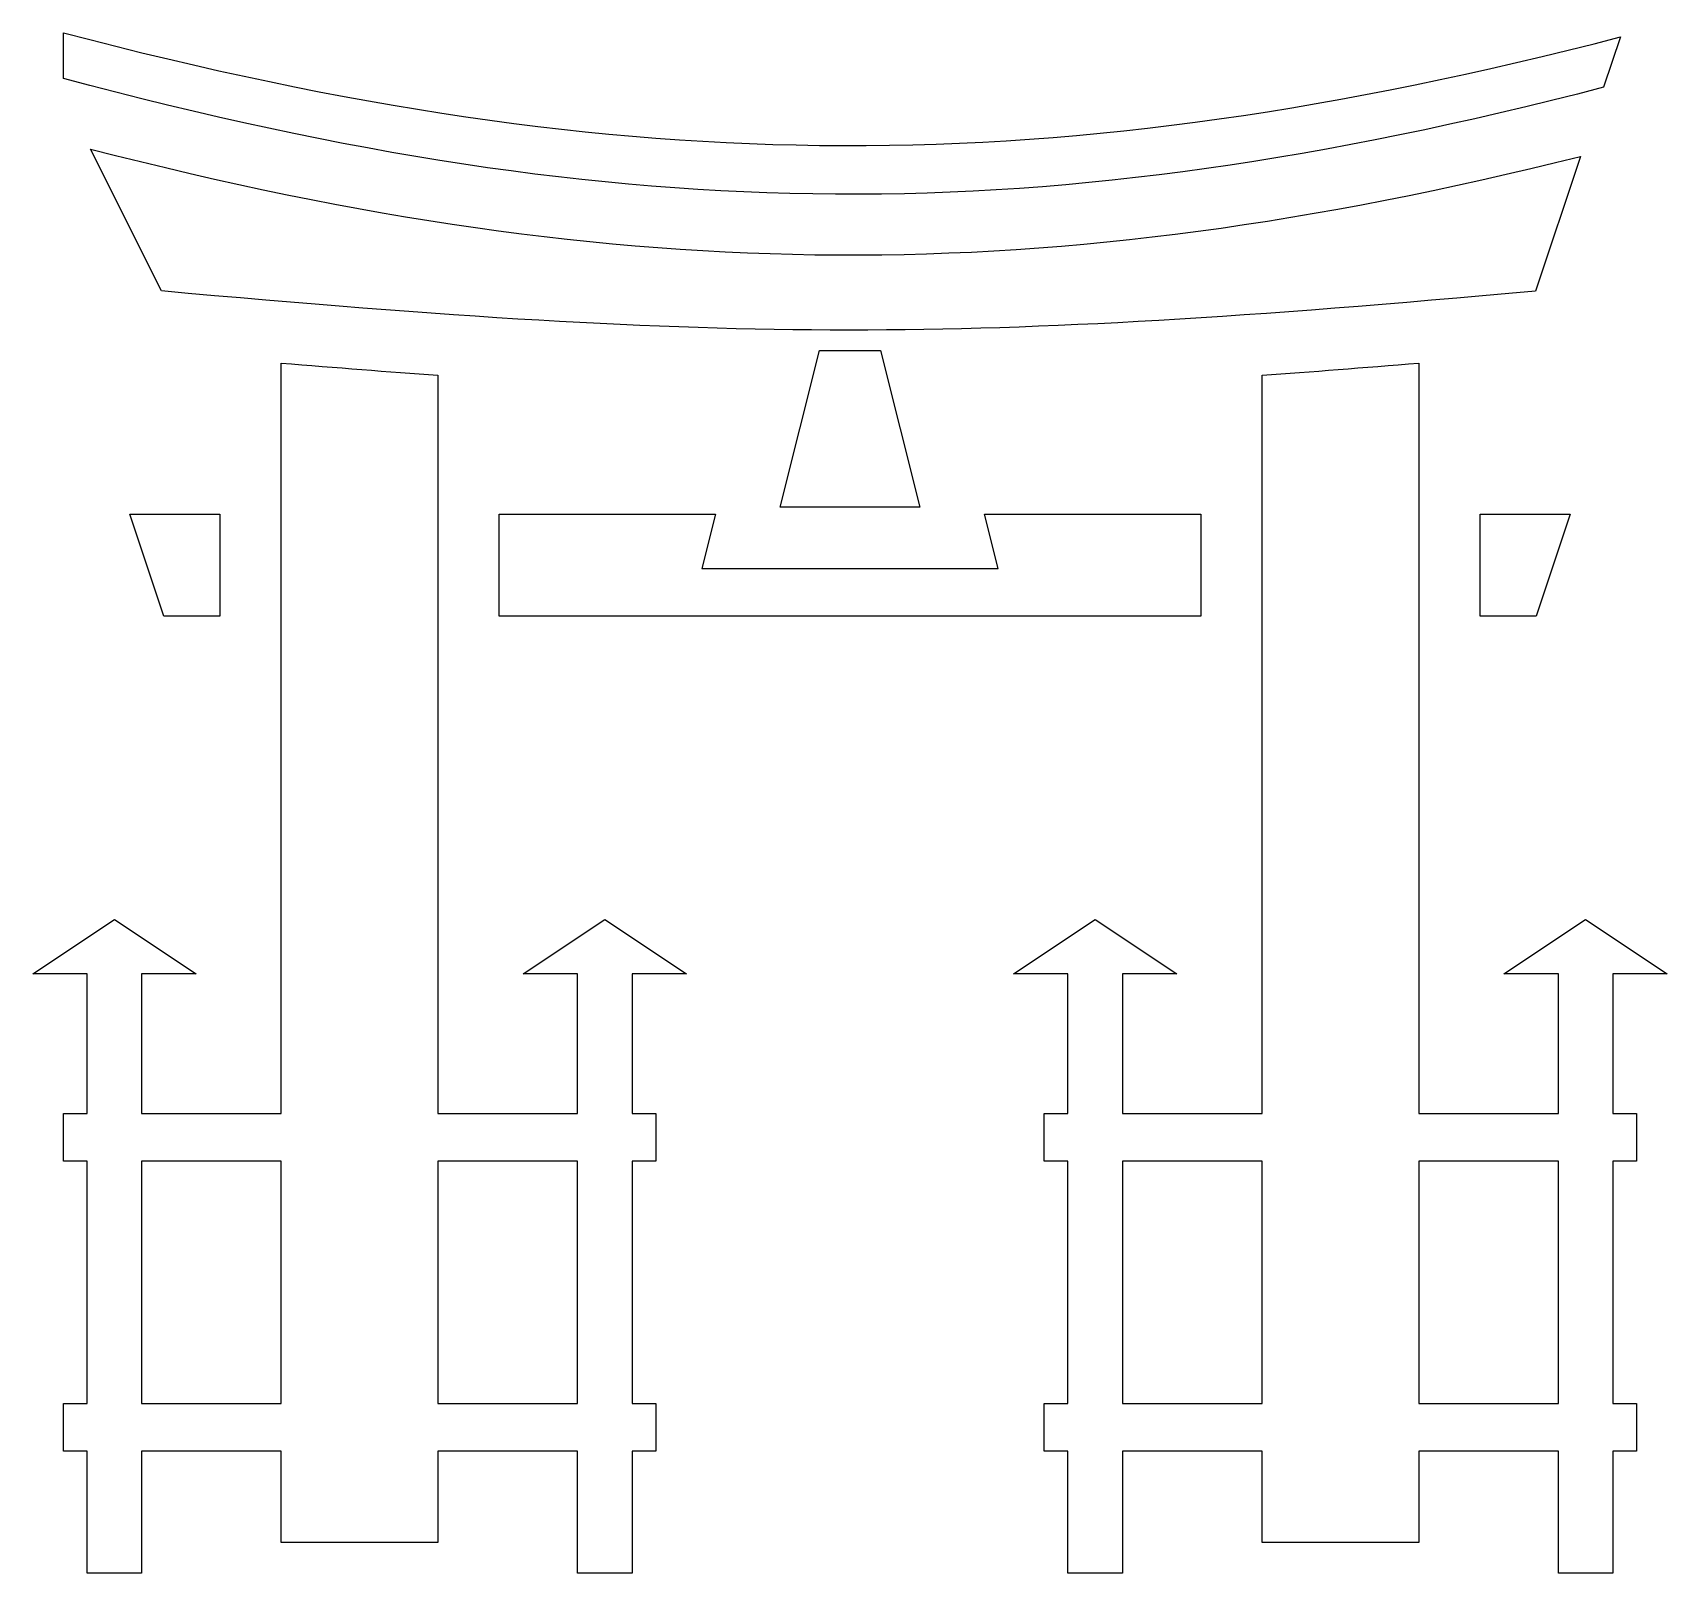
# Model space of a CAD drawing. Header units: centimetres. Extents: x -10.1 to 10.1, y -10.1 to 9.
import ezdxf

# ---------------------------------------------------------------- set-up
doc = ezdxf.new("R2010")
doc.units = ezdxf.units.CM
doc.header["$MEASUREMENT"] = 0
doc.layers.add('Layer 1', color=7, linetype='Continuous')

msp = doc.modelspace()

# ---------------------------------------------------------------- linework, layer by layer
at = {"layer": 'Layer 1'}
for points, knots in [([(-9.7408, 8.95492), (-9.7408, 8.95492), (-9.7408, 8.38789), (-9.7408, 8.38789), (-9.7408, 8.38789), (-2.74033, 6.51395), (2.4021, 6.47675), (9.33135, 8.27884), (9.33135, 8.27884), (9.33135, 8.27884), (9.53924, 8.9025), (9.53924, 8.9025), (9.53924, 8.9025), (2.57659, 7.09257), (-2.74615, 7.10969), (-9.7408, 8.95496), (-9.7408, 8.95496), (-9.7408, 8.95496), (-9.7408, 8.95492), (-9.7408, 8.95492)], [0, 0, 0, 0, 0.16666667, 0.16666667, 0.16666667, 0.16666667, 0.33333333, 0.33333333, 0.33333333, 0.33333333, 0.5, 0.5, 0.5, 0.5, 0.66666667, 0.66666667, 0.66666667, 0.66666667, 1, 1, 1, 1]), ([(-9.40493, 7.51412), (-9.40493, 7.51412), (-8.52657, 5.7574), (-8.52657, 5.7574), (-8.52657, 5.7574), (-1.37172, 5.11181), (1.35119, 5.11109), (8.48977, 5.75428), (8.48977, 5.75428), (8.48977, 5.75428), (9.04597, 7.42308), (9.04597, 7.42308), (9.04597, 7.42308), (2.43011, 5.76672), (-2.73576, 5.79708), (-9.40492, 7.51416), (-9.40492, 7.51416), (-9.40492, 7.51416), (-9.40493, 7.51412), (-9.40493, 7.51412)], [0, 0, 0, 0, 0.16666667, 0.16666667, 0.16666667, 0.16666667, 0.33333333, 0.33333333, 0.33333333, 0.33333333, 0.5, 0.5, 0.5, 0.5, 0.66666667, 0.66666667, 0.66666667, 0.66666667, 1, 1, 1, 1]), ([(-7.04205, 4.86521), (-7.04205, 4.86521), (-7.04205, -4.42764), (-7.04205, -4.42764), (-7.04205, -4.42764), (-7.04205, -4.42764), (-8.77094, -4.42764), (-8.77094, -4.42764), (-8.77094, -4.42764), (-8.77094, -4.42764), (-8.77094, -2.69875), (-8.77094, -2.69875), (-8.77094, -2.69875), (-8.77094, -2.69875), (-8.09625, -2.69875), (-8.09625, -2.69875), (-8.09625, -2.69875), (-8.09625, -2.69875), (-9.10828, -2.02406), (-9.10828, -2.02406), (-9.10828, -2.02406), (-9.10828, -2.02406), (-10.12031, -2.69875), (-10.12031, -2.69875), (-10.12031, -2.69875), (-10.12031, -2.69875), (-9.44563, -2.69875), (-9.44563, -2.69875), (-9.44563, -2.69875), (-9.44563, -2.69875), (-9.44563, -4.42764), (-9.44563, -4.42764), (-9.44563, -4.42764), (-9.44563, -4.42764), (-9.7408, -4.42764), (-9.7408, -4.42764), (-9.7408, -4.42764), (-9.7408, -4.42764), (-9.7408, -5.01799), (-9.7408, -5.01799), (-9.7408, -5.01799), (-9.7408, -5.01799), (-9.44563, -5.01799), (-9.44563, -5.01799), (-9.44563, -5.01799), (-9.44563, -5.01799), (-9.44563, -8.01782), (-9.44563, -8.01782), (-9.44563, -8.01782), (-9.44563, -8.01782), (-9.7408, -8.01782), (-9.7408, -8.01782), (-9.7408, -8.01782), (-9.7408, -8.01782), (-9.7408, -8.60817), (-9.7408, -8.60817), (-9.7408, -8.60817), (-9.7408, -8.60817), (-9.44563, -8.60817), (-9.44563, -8.60817), (-9.44563, -8.60817), (-9.44563, -8.60817), (-9.44563, -10.12031), (-9.44563, -10.12031), (-9.44563, -10.12031), (-9.44563, -10.12031), (-8.77094, -10.12031), (-8.77094, -10.12031), (-8.77094, -10.12031), (-8.77094, -10.12031), (-8.77094, -8.60817), (-8.77094, -8.60817), (-8.77094, -8.60817), (-8.77094, -8.60817), (-7.04205, -8.60817), (-7.04205, -8.60817), (-7.04205, -8.60817), (-7.04205, -8.60817), (-7.04205, -9.7408), (-7.04205, -9.7408), (-7.04205, -9.7408), (-7.04205, -9.7408), (-5.10232, -9.7408), (-5.10232, -9.7408), (-5.10232, -9.7408), (-5.10232, -9.7408), (-5.10232, -8.60817), (-5.10232, -8.60817), (-5.10232, -8.60817), (-5.10232, -8.60817), (-3.37344, -8.60817), (-3.37344, -8.60817), (-3.37344, -8.60817), (-3.37344, -8.60817), (-3.37344, -10.12031), (-3.37344, -10.12031), (-3.37344, -10.12031), (-3.37344, -10.12031), (-2.69875, -10.12031), (-2.69875, -10.12031), (-2.69875, -10.12031), (-2.69875, -10.12031), (-2.69875, -8.60817), (-2.69875, -8.60817), (-2.69875, -8.60817), (-2.69875, -8.60817), (-2.40357, -8.60817), (-2.40357, -8.60817), (-2.40357, -8.60817), (-2.40357, -8.60817), (-2.40357, -8.01782), (-2.40357, -8.01782), (-2.40357, -8.01782), (-2.40357, -8.01782), (-2.69875, -8.01782), (-2.69875, -8.01782), (-2.69875, -8.01782), (-2.69875, -8.01782), (-2.69875, -5.01799), (-2.69875, -5.01799), (-2.69875, -5.01799), (-2.69875, -5.01799), (-2.40357, -5.01799), (-2.40357, -5.01799), (-2.40357, -5.01799), (-2.40357, -5.01799), (-2.40357, -4.42764), (-2.40357, -4.42764), (-2.40357, -4.42764), (-2.40357, -4.42764), (-2.69875, -4.42764), (-2.69875, -4.42764), (-2.69875, -4.42764), (-2.69875, -4.42764), (-2.69875, -2.69875), (-2.69875, -2.69875), (-2.69875, -2.69875), (-2.69875, -2.69875), (-2.02406, -2.69875), (-2.02406, -2.69875), (-2.02406, -2.69875), (-2.02406, -2.69875), (-3.03609, -2.02406), (-3.03609, -2.02406), (-3.03609, -2.02406), (-3.03609, -2.02406), (-4.04812, -2.69875), (-4.04812, -2.69875), (-4.04812, -2.69875), (-4.04812, -2.69875), (-3.37344, -2.69875), (-3.37344, -2.69875), (-3.37344, -2.69875), (-3.37344, -2.69875), (-3.37344, -4.42764), (-3.37344, -4.42764), (-3.37344, -4.42764), (-3.37344, -4.42764), (-5.10232, -4.42764), (-5.10232, -4.42764), (-5.10232, -4.42764), (-5.10232, -4.42764), (-5.10232, 4.71408), (-5.10232, 4.71408), (-5.10232, 4.71408), (-5.71447, 4.75734), (-6.35905, 4.80795), (-7.04205, 4.86521)], [0, 0, 0, 0, 0.02325581, 0.02325581, 0.02325581, 0.02325581, 0.04651163, 0.04651163, 0.04651163, 0.04651163, 0.06976744, 0.06976744, 0.06976744, 0.06976744, 0.09302326, 0.09302326, 0.09302326, 0.09302326, 0.11627907, 0.11627907, 0.11627907, 0.11627907, 0.13953488, 0.13953488, 0.13953488, 0.13953488, 0.1627907, 0.1627907, 0.1627907, 0.1627907, 0.18604651, 0.18604651, 0.18604651, 0.18604651, 0.20930233, 0.20930233, 0.20930233, 0.20930233, 0.23255814, 0.23255814, 0.23255814, 0.23255814, 0.25581395, 0.25581395, 0.25581395, 0.25581395, 0.27906977, 0.27906977, 0.27906977, 0.27906977, 0.30232558, 0.30232558, 0.30232558, 0.30232558, 0.3255814, 0.3255814, 0.3255814, 0.3255814, 0.34883721, 0.34883721, 0.34883721, 0.34883721, 0.37209302, 0.37209302, 0.37209302, 0.37209302, 0.39534884, 0.39534884, 0.39534884, 0.39534884, 0.41860465, 0.41860465, 0.41860465, 0.41860465, 0.44186047, 0.44186047, 0.44186047, 0.44186047, 0.46511628, 0.46511628, 0.46511628, 0.46511628, 0.48837209, 0.48837209, 0.48837209, 0.48837209, 0.51162791, 0.51162791, 0.51162791, 0.51162791, 0.53488372, 0.53488372, 0.53488372, 0.53488372, 0.55813953, 0.55813953, 0.55813953, 0.55813953, 0.58139535, 0.58139535, 0.58139535, 0.58139535, 0.60465116, 0.60465116, 0.60465116, 0.60465116, 0.62790698, 0.62790698, 0.62790698, 0.62790698, 0.65116279, 0.65116279, 0.65116279, 0.65116279, 0.6744186, 0.6744186, 0.6744186, 0.6744186, 0.69767442, 0.69767442, 0.69767442, 0.69767442, 0.72093023, 0.72093023, 0.72093023, 0.72093023, 0.74418605, 0.74418605, 0.74418605, 0.74418605, 0.76744186, 0.76744186, 0.76744186, 0.76744186, 0.79069767, 0.79069767, 0.79069767, 0.79069767, 0.81395349, 0.81395349, 0.81395349, 0.81395349, 0.8372093, 0.8372093, 0.8372093, 0.8372093, 0.86046512, 0.86046512, 0.86046512, 0.86046512, 0.88372093, 0.88372093, 0.88372093, 0.88372093, 0.90697674, 0.90697674, 0.90697674, 0.90697674, 0.93023256, 0.93023256, 0.93023256, 0.93023256, 0.95348837, 0.95348837, 0.95348837, 0.95348837, 1, 1, 1, 1]), ([(-0.37837, 5.01799), (-0.37837, 5.01799), (-0.8633, 3.07826), (-0.8633, 3.07826), (-0.8633, 3.07826), (-0.8633, 3.07826), (0.8633, 3.07826), (0.8633, 3.07826), (0.8633, 3.07826), (0.8633, 3.07826), (0.37837, 5.01799), (0.37837, 5.01799), (0.37837, 5.01799), (0.37837, 5.01799), (-0.37837, 5.01799), (-0.37837, 5.01799)], [0, 0, 0, 0, 0.2, 0.2, 0.2, 0.2, 0.4, 0.4, 0.4, 0.4, 0.6, 0.6, 0.6, 0.6, 1, 1, 1, 1]), ([(7.04205, 4.86521), (6.35906, 4.80795), (5.71448, 4.75734), (5.10232, 4.71408), (5.10232, 4.71408), (5.10232, 4.71408), (5.10232, -4.42764), (5.10232, -4.42764), (5.10232, -4.42764), (5.10232, -4.42764), (3.37344, -4.42764), (3.37344, -4.42764), (3.37344, -4.42764), (3.37344, -4.42764), (3.37344, -2.69875), (3.37344, -2.69875), (3.37344, -2.69875), (3.37344, -2.69875), (4.04813, -2.69875), (4.04813, -2.69875), (4.04813, -2.69875), (4.04813, -2.69875), (3.0361, -2.02406), (3.0361, -2.02406), (3.0361, -2.02406), (3.0361, -2.02406), (2.02407, -2.69875), (2.02407, -2.69875), (2.02407, -2.69875), (2.02407, -2.69875), (2.69875, -2.69875), (2.69875, -2.69875), (2.69875, -2.69875), (2.69875, -2.69875), (2.69875, -4.42764), (2.69875, -4.42764), (2.69875, -4.42764), (2.69875, -4.42764), (2.40357, -4.42764), (2.40357, -4.42764), (2.40357, -4.42764), (2.40357, -4.42764), (2.40357, -5.01799), (2.40357, -5.01799), (2.40357, -5.01799), (2.40357, -5.01799), (2.69875, -5.01799), (2.69875, -5.01799), (2.69875, -5.01799), (2.69875, -5.01799), (2.69875, -8.01782), (2.69875, -8.01782), (2.69875, -8.01782), (2.69875, -8.01782), (2.40357, -8.01782), (2.40357, -8.01782), (2.40357, -8.01782), (2.40357, -8.01782), (2.40357, -8.60817), (2.40357, -8.60817), (2.40357, -8.60817), (2.40357, -8.60817), (2.69875, -8.60817), (2.69875, -8.60817), (2.69875, -8.60817), (2.69875, -8.60817), (2.69875, -10.12031), (2.69875, -10.12031), (2.69875, -10.12031), (2.69875, -10.12031), (3.37344, -10.12031), (3.37344, -10.12031), (3.37344, -10.12031), (3.37344, -10.12031), (3.37344, -8.60817), (3.37344, -8.60817), (3.37344, -8.60817), (3.37344, -8.60817), (5.10232, -8.60817), (5.10232, -8.60817), (5.10232, -8.60817), (5.10232, -8.60817), (5.10232, -9.7408), (5.10232, -9.7408), (5.10232, -9.7408), (5.10232, -9.7408), (7.04205, -9.7408), (7.04205, -9.7408), (7.04205, -9.7408), (7.04205, -9.7408), (7.04205, -8.60817), (7.04205, -8.60817), (7.04205, -8.60817), (7.04205, -8.60817), (8.77094, -8.60817), (8.77094, -8.60817), (8.77094, -8.60817), (8.77094, -8.60817), (8.77094, -10.12031), (8.77094, -10.12031), (8.77094, -10.12031), (8.77094, -10.12031), (9.44563, -10.12031), (9.44563, -10.12031), (9.44563, -10.12031), (9.44563, -10.12031), (9.44563, -8.60817), (9.44563, -8.60817), (9.44563, -8.60817), (9.44563, -8.60817), (9.7408, -8.60817), (9.7408, -8.60817), (9.7408, -8.60817), (9.7408, -8.60817), (9.7408, -8.01782), (9.7408, -8.01782), (9.7408, -8.01782), (9.7408, -8.01782), (9.44563, -8.01782), (9.44563, -8.01782), (9.44563, -8.01782), (9.44563, -8.01782), (9.44563, -5.01799), (9.44563, -5.01799), (9.44563, -5.01799), (9.44563, -5.01799), (9.7408, -5.01799), (9.7408, -5.01799), (9.7408, -5.01799), (9.7408, -5.01799), (9.7408, -4.42764), (9.7408, -4.42764), (9.7408, -4.42764), (9.7408, -4.42764), (9.44563, -4.42764), (9.44563, -4.42764), (9.44563, -4.42764), (9.44563, -4.42764), (9.44563, -2.69875), (9.44563, -2.69875), (9.44563, -2.69875), (9.44563, -2.69875), (10.12031, -2.69875), (10.12031, -2.69875), (10.12031, -2.69875), (10.12031, -2.69875), (9.10828, -2.02406), (9.10828, -2.02406), (9.10828, -2.02406), (9.10828, -2.02406), (8.09625, -2.69875), (8.09625, -2.69875), (8.09625, -2.69875), (8.09625, -2.69875), (8.77094, -2.69875), (8.77094, -2.69875), (8.77094, -2.69875), (8.77094, -2.69875), (8.77094, -4.42764), (8.77094, -4.42764), (8.77094, -4.42764), (8.77094, -4.42764), (7.04205, -4.42764), (7.04205, -4.42764), (7.04205, -4.42764), (7.04205, -4.42764), (7.04205, 4.86521), (7.04205, 4.86521)], [0, 0, 0, 0, 0.02325581, 0.02325581, 0.02325581, 0.02325581, 0.04651163, 0.04651163, 0.04651163, 0.04651163, 0.06976744, 0.06976744, 0.06976744, 0.06976744, 0.09302326, 0.09302326, 0.09302326, 0.09302326, 0.11627907, 0.11627907, 0.11627907, 0.11627907, 0.13953488, 0.13953488, 0.13953488, 0.13953488, 0.1627907, 0.1627907, 0.1627907, 0.1627907, 0.18604651, 0.18604651, 0.18604651, 0.18604651, 0.20930233, 0.20930233, 0.20930233, 0.20930233, 0.23255814, 0.23255814, 0.23255814, 0.23255814, 0.25581395, 0.25581395, 0.25581395, 0.25581395, 0.27906977, 0.27906977, 0.27906977, 0.27906977, 0.30232558, 0.30232558, 0.30232558, 0.30232558, 0.3255814, 0.3255814, 0.3255814, 0.3255814, 0.34883721, 0.34883721, 0.34883721, 0.34883721, 0.37209302, 0.37209302, 0.37209302, 0.37209302, 0.39534884, 0.39534884, 0.39534884, 0.39534884, 0.41860465, 0.41860465, 0.41860465, 0.41860465, 0.44186047, 0.44186047, 0.44186047, 0.44186047, 0.46511628, 0.46511628, 0.46511628, 0.46511628, 0.48837209, 0.48837209, 0.48837209, 0.48837209, 0.51162791, 0.51162791, 0.51162791, 0.51162791, 0.53488372, 0.53488372, 0.53488372, 0.53488372, 0.55813953, 0.55813953, 0.55813953, 0.55813953, 0.58139535, 0.58139535, 0.58139535, 0.58139535, 0.60465116, 0.60465116, 0.60465116, 0.60465116, 0.62790698, 0.62790698, 0.62790698, 0.62790698, 0.65116279, 0.65116279, 0.65116279, 0.65116279, 0.6744186, 0.6744186, 0.6744186, 0.6744186, 0.69767442, 0.69767442, 0.69767442, 0.69767442, 0.72093023, 0.72093023, 0.72093023, 0.72093023, 0.74418605, 0.74418605, 0.74418605, 0.74418605, 0.76744186, 0.76744186, 0.76744186, 0.76744186, 0.79069767, 0.79069767, 0.79069767, 0.79069767, 0.81395349, 0.81395349, 0.81395349, 0.81395349, 0.8372093, 0.8372093, 0.8372093, 0.8372093, 0.86046512, 0.86046512, 0.86046512, 0.86046512, 0.88372093, 0.88372093, 0.88372093, 0.88372093, 0.90697674, 0.90697674, 0.90697674, 0.90697674, 0.93023256, 0.93023256, 0.93023256, 0.93023256, 0.95348837, 0.95348837, 0.95348837, 0.95348837, 1, 1, 1, 1]), ([(-8.91912, 2.99393), (-8.91912, 2.99393), (-8.49744, 1.72889), (-8.49744, 1.72889), (-8.49744, 1.72889), (-8.49744, 1.72889), (-7.80107, 1.72889), (-7.80107, 1.72889), (-7.80107, 1.72889), (-7.80107, 1.72889), (-7.80107, 2.99393), (-7.80107, 2.99393), (-7.80107, 2.99393), (-7.80107, 2.99393), (-8.91912, 2.99393), (-8.91912, 2.99393)], [0, 0, 0, 0, 0.2, 0.2, 0.2, 0.2, 0.4, 0.4, 0.4, 0.4, 0.6, 0.6, 0.6, 0.6, 1, 1, 1, 1]), ([(-4.3433, 2.99393), (-4.3433, 2.99393), (-4.3433, 1.72889), (-4.3433, 1.72889), (-4.3433, 1.72889), (-4.3433, 1.72889), (4.3433, 1.72889), (4.3433, 1.72889), (4.3433, 1.72889), (4.3433, 1.72889), (4.3433, 2.99393), (4.3433, 2.99393), (4.3433, 2.99393), (4.3433, 2.99393), (1.66677, 2.99393), (1.66677, 2.99393), (1.66677, 2.99393), (1.66677, 2.99393), (1.83544, 2.31924), (1.83544, 2.31924), (1.83544, 2.31924), (1.83544, 2.31924), (-1.83545, 2.31924), (-1.83545, 2.31924), (-1.83545, 2.31924), (-1.83545, 2.31924), (-1.66678, 2.99393), (-1.66678, 2.99393), (-1.66678, 2.99393), (-1.66678, 2.99393), (-4.3433, 2.99393), (-4.3433, 2.99393)], [0, 0, 0, 0, 0.11111111, 0.11111111, 0.11111111, 0.11111111, 0.22222222, 0.22222222, 0.22222222, 0.22222222, 0.33333333, 0.33333333, 0.33333333, 0.33333333, 0.44444444, 0.44444444, 0.44444444, 0.44444444, 0.55555556, 0.55555556, 0.55555556, 0.55555556, 0.66666667, 0.66666667, 0.66666667, 0.66666667, 0.77777778, 0.77777778, 0.77777778, 0.77777778, 1, 1, 1, 1]), ([(7.80107, 2.99393), (7.80107, 2.99393), (7.80107, 1.72889), (7.80107, 1.72889), (7.80107, 1.72889), (7.80107, 1.72889), (8.49744, 1.72889), (8.49744, 1.72889), (8.49744, 1.72889), (8.49744, 1.72889), (8.91912, 2.99393), (8.91912, 2.99393), (8.91912, 2.99393), (8.91912, 2.99393), (7.80107, 2.99393), (7.80107, 2.99393)], [0, 0, 0, 0, 0.2, 0.2, 0.2, 0.2, 0.4, 0.4, 0.4, 0.4, 0.6, 0.6, 0.6, 0.6, 1, 1, 1, 1]), ([(-8.77094, -5.01799), (-8.77094, -5.01799), (-7.04205, -5.01799), (-7.04205, -5.01799), (-7.04205, -5.01799), (-7.04205, -5.01799), (-7.04205, -8.01782), (-7.04205, -8.01782), (-7.04205, -8.01782), (-7.04205, -8.01782), (-8.77094, -8.01782), (-8.77094, -8.01782), (-8.77094, -8.01782), (-8.77094, -8.01782), (-8.77094, -5.01799), (-8.77094, -5.01799)], [0, 0, 0, 0, 0.2, 0.2, 0.2, 0.2, 0.4, 0.4, 0.4, 0.4, 0.6, 0.6, 0.6, 0.6, 1, 1, 1, 1]), ([(-5.10232, -5.01799), (-5.10232, -5.01799), (-3.37344, -5.01799), (-3.37344, -5.01799), (-3.37344, -5.01799), (-3.37344, -5.01799), (-3.37344, -8.01782), (-3.37344, -8.01782), (-3.37344, -8.01782), (-3.37344, -8.01782), (-5.10232, -8.01782), (-5.10232, -8.01782), (-5.10232, -8.01782), (-5.10232, -8.01782), (-5.10232, -5.01799), (-5.10232, -5.01799)], [0, 0, 0, 0, 0.2, 0.2, 0.2, 0.2, 0.4, 0.4, 0.4, 0.4, 0.6, 0.6, 0.6, 0.6, 1, 1, 1, 1]), ([(3.37344, -5.01799), (3.37344, -5.01799), (5.10232, -5.01799), (5.10232, -5.01799), (5.10232, -5.01799), (5.10232, -5.01799), (5.10232, -8.01782), (5.10232, -8.01782), (5.10232, -8.01782), (5.10232, -8.01782), (3.37344, -8.01782), (3.37344, -8.01782), (3.37344, -8.01782), (3.37344, -8.01782), (3.37344, -5.01799), (3.37344, -5.01799)], [0, 0, 0, 0, 0.2, 0.2, 0.2, 0.2, 0.4, 0.4, 0.4, 0.4, 0.6, 0.6, 0.6, 0.6, 1, 1, 1, 1]), ([(7.04205, -5.01799), (7.04205, -5.01799), (8.77094, -5.01799), (8.77094, -5.01799), (8.77094, -5.01799), (8.77094, -5.01799), (8.77094, -8.01782), (8.77094, -8.01782), (8.77094, -8.01782), (8.77094, -8.01782), (7.04205, -8.01782), (7.04205, -8.01782), (7.04205, -8.01782), (7.04205, -8.01782), (7.04205, -5.01799), (7.04205, -5.01799)], [0, 0, 0, 0, 0.2, 0.2, 0.2, 0.2, 0.4, 0.4, 0.4, 0.4, 0.6, 0.6, 0.6, 0.6, 1, 1, 1, 1])]:
    msp.add_open_spline(points, degree=3, knots=knots, dxfattribs=at)

doc.saveas('drawing.dxf')
